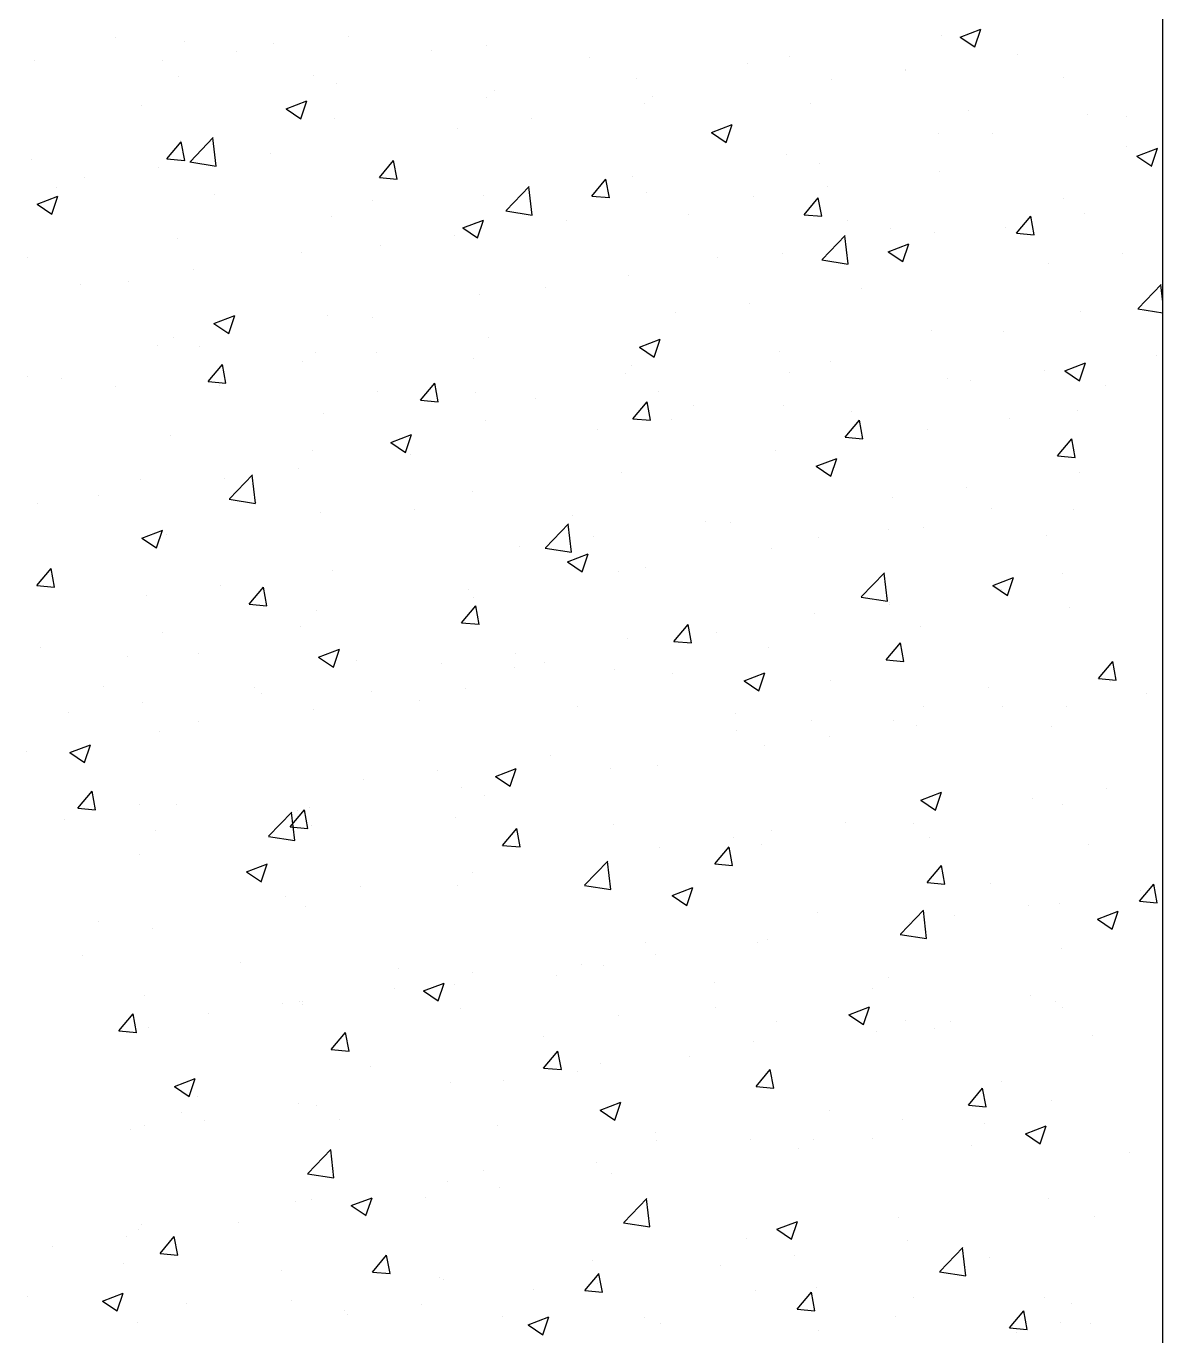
# Model space of a CAD drawing. Header units: millimetres. Extents: x 331487 to 517269, y 198509 to 399936.
# Drawn here: x 419961.8 to 420345.7, y 389348.7 to 389791.2 of the extents above; entities that cross this region are included whole.
import ezdxf

# ---------------------------------------------------------------- set-up
doc = ezdxf.new("R2010")
doc.units = ezdxf.units.MM
doc.header["$MEASUREMENT"] = 0
doc.layers.add('COLUMN', color=6, linetype='Continuous')

msp = doc.modelspace()

# ---------------------------------------------------------------- linework, layer by layer
at = {"layer": 'COLUMN'}
msp.add_line((420345.71, 381283.05), (420345.71, 399936.48), dxfattribs=at)
at = {"layer": 'COLUMN', "color": 2, "linetype": 'Continuous'}
for p, q in [((420271.11, 389788.11), (420271.11, 389788.11)), ((420277.28, 389787.54), (420284.29, 389790.23)), ((420282.25, 389784.19), (420284.28, 389790.23)), ((419992.03, 389787.55), (419992.03, 389787.55)), ((420015.25, 389785.92), (420015.25, 389785.92)), ((420045.41, 389785.3), (420045.41, 389785.3)), ((420070.75, 389787.77), (420070.75, 389787.77)), ((420117.21, 389784.57), (420117.21, 389784.57)), ((420277.28, 389787.54), (420282.26, 389784.19)), ((419964.74, 389779.52), (419964.74, 389779.52)), ((420007.85, 389779.49), (420007.85, 389779.49)), ((420032.88, 389782.78), (420032.88, 389782.78)), ((420098.79, 389783.04), (420098.79, 389783.04)), ((420152.18, 389780.79), (420152.18, 389780.79)), ((420219.76, 389781.07), (420219.76, 389781.07)), ((420296.57, 389781.52), (420296.57, 389781.52)), ((420205.56, 389778.53), (420205.56, 389778.53)), ((420258.7, 389776.54), (420258.7, 389776.54)), ((420258.94, 389776.28), (420258.94, 389776.28)), ((420013.11, 389774.12), (420013.11, 389774.12)), ((420058.89, 389774.56), (420058.89, 389774.56)), ((420066.5, 389771.87), (420066.5, 389771.87)), ((420167.82, 389773.57), (420167.82, 389773.57)), ((420233.66, 389773.24), (420233.66, 389773.24)), ((420312.32, 389774.02), (420312.32, 389774.02)), ((420049.55, 389763.3), (420056.55, 389765.99)), ((420054.52, 389759.94), (420056.55, 389765.99)), ((420117.31, 389767.17), (420117.31, 389767.17)), ((420119.88, 389769.61), (420119.88, 389769.61)), ((420173.26, 389767.35), (420173.26, 389767.35)), ((420000.58, 389764.55), (420000.58, 389764.55)), ((420049.55, 389763.3), (420054.52, 389759.95)), ((420170.51, 389764.93), (420170.51, 389764.93)), ((420226.64, 389765.1), (420226.64, 389765.1)), ((420280.03, 389762.84), (420280.03, 389762.84)), ((420065.97, 389760.13), (420065.97, 389760.13)), ((420132.64, 389759.94), (420132.64, 389759.94)), ((420193.26, 389755.29), (420200.26, 389757.98)), ((420198.23, 389751.94), (420200.26, 389757.98)), ((420320.4, 389761.23), (420320.4, 389761.23)), ((420333.41, 389760.59), (420333.41, 389760.59)), ((420014.03, 389752.63), (420014.03, 389752.63)), ((420017.18, 389745.44), (420024.96, 389753.56)), ((420025.98, 389743.97), (420024.87, 389753.47)), ((420107.6, 389756.64), (420107.6, 389756.64)), ((420193.26, 389755.29), (420198.24, 389751.94)), ((420269.89, 389754.82), (420269.89, 389754.82)), ((420288.04, 389754.93), (420288.04, 389754.93)), ((420009.35, 389746.35), (420014.18, 389752.1)), ((420015.33, 389745.82), (420014.17, 389752.09)), ((420044.45, 389748.33), (420044.45, 389748.33)), ((420333.42, 389750.4), (420333.42, 389750.4)), ((420336.97, 389747.28), (420343.98, 389749.97)), ((420341.94, 389743.93), (420343.97, 389749.97)), ((419963.52, 389746.23), (419963.52, 389746.23)), ((420009.35, 389746.35), (420015.33, 389745.83)), ((420017.09, 389745.35), (420025.98, 389743.97)), ((420081.08, 389740.08), (420085.9, 389745.82)), ((420087.05, 389739.55), (420085.9, 389745.82)), ((420218.55, 389747.78), (420218.55, 389747.78)), ((420229.72, 389744.92), (420229.72, 389744.92)), ((420336.97, 389747.28), (420341.95, 389743.93)), ((419981.54, 389740.05), (419981.54, 389740.05)), ((420006.57, 389743.34), (420006.57, 389743.34)), ((420081.08, 389740.08), (420087.06, 389739.56)), ((420152.81, 389733.8), (420157.63, 389739.55)), ((420158.78, 389733.27), (420157.62, 389739.54)), ((420166.61, 389740.29), (420166.61, 389740.29)), ((420270.26, 389742.08), (420270.26, 389742.08)), ((419972.13, 389736.72), (419972.13, 389736.72)), ((420123.9, 389728.89), (420131.69, 389737.01)), ((420132.7, 389727.42), (420131.6, 389736.91)), ((420171.4, 389734.91), (420171.4, 389734.91)), ((420232.39, 389737.09), (420232.39, 389737.09)), ((419965.53, 389731.05), (419972.53, 389733.74)), ((419965.53, 389731.05), (419970.5, 389727.69)), ((419970.5, 389727.69), (419972.52, 389733.73)), ((420025.52, 389734.47), (420025.52, 389734.47)), ((420078.9, 389732.21), (420078.9, 389732.21)), ((420116.1, 389733.88), (420116.1, 389733.88)), ((420152.81, 389733.8), (420158.78, 389733.28)), ((420207.36, 389733.8), (420207.36, 389733.8)), ((420224.53, 389727.53), (420229.35, 389733.27)), ((420230.51, 389727), (420229.35, 389733.27)), ((420312, 389732.98), (420312, 389732.98)), ((420064.75, 389726.84), (420064.75, 389726.84)), ((420123.81, 389728.8), (420132.7, 389727.42)), ((420132.28, 389729.96), (420132.28, 389729.96)), ((420185.66, 389727.7), (420185.66, 389727.7)), ((420224.53, 389727.53), (420230.51, 389727.01)), ((420296.26, 389721.25), (420301.08, 389727)), ((420302.23, 389720.72), (420301.08, 389726.99)), ((420319.18, 389727.94), (420319.18, 389727.94)), ((420109.24, 389723.04), (420116.24, 389725.73)), ((420109.24, 389723.04), (420114.21, 389719.68)), ((420113.08, 389724.9), (420113.08, 389724.9)), ((420114.21, 389719.68), (420116.24, 389725.73)), ((420144.2, 389725.48), (420144.2, 389725.48)), ((420239.05, 389725.44), (420239.05, 389725.44)), ((420253.68, 389722.97), (420253.68, 389722.97)), ((420268.67, 389721.53), (420268.67, 389721.53)), ((420292.43, 389723.19), (420292.43, 389723.19)), ((420012.81, 389719.34), (420012.81, 389719.34)), ((420081.3, 389717.2), (420081.3, 389717.2)), ((420106.33, 389720.5), (420106.33, 389720.5)), ((420230.62, 389712.34), (420238.41, 389720.46)), ((420239.43, 389710.87), (420238.32, 389720.36)), ((420252.95, 389715.03), (420259.95, 389717.72)), ((420257.92, 389711.67), (420259.95, 389717.72)), ((420296.26, 389721.25), (420302.24, 389720.73)), ((419962.3, 389712.94), (419962.3, 389712.94)), ((420054.77, 389714.89), (420054.77, 389714.89)), ((420195.36, 389712.96), (420195.36, 389712.96)), ((420217.33, 389714.49), (420217.33, 389714.49)), ((420252.95, 389715.03), (420257.93, 389711.67)), ((420332.15, 389714.25), (420332.15, 389714.25)), ((420018.14, 389708.89), (420018.14, 389708.89)), ((420230.53, 389712.24), (420239.43, 389710.86)), ((420307.11, 389710.95), (420307.11, 389710.95)), ((419980.27, 389703.9), (419980.27, 389703.9)), ((419996.45, 389704.88), (419996.45, 389704.88)), ((420165.39, 389707), (420165.39, 389707)), ((420337.35, 389695.79), (420345.14, 389703.9)), ((420345.71, 389698.12), (420345.05, 389703.81)), ((420114.88, 389700.59), (420114.88, 389700.59)), ((420137.05, 389702.95), (420137.05, 389702.95)), ((420243.96, 389702.64), (420243.96, 389702.64)), ((420206.08, 389697.65), (420206.08, 389697.65)), ((420337.26, 389695.69), (420345.71, 389694.38)), ((420025.22, 389690.79), (420032.22, 389693.47)), ((420025.22, 389690.79), (420030.19, 389687.43)), ((420030.19, 389687.43), (420032.21, 389693.47)), ((420063.54, 389693.55), (420063.54, 389693.55)), ((420078.73, 389692.94), (420078.73, 389692.94)), ((420181.05, 389694.36), (420181.05, 389694.36)), ((420317.97, 389694.65), (420317.97, 389694.65)), ((420267.46, 389688.25), (420267.46, 389688.25)), ((420291.87, 389687.97), (420291.87, 389687.97)), ((420006.04, 389683.37), (420006.04, 389683.37)), ((420011.6, 389686.06), (420011.6, 389686.06)), ((420020.41, 389682.92), (420020.41, 389682.92)), ((420117.9, 389686.04), (420117.9, 389686.04)), ((420168.93, 389682.78), (420175.93, 389685.46)), ((420168.93, 389682.78), (420173.9, 389679.42)), ((420173.9, 389679.42), (420175.93, 389685.46)), ((420054.99, 389677.76), (420054.99, 389677.76)), ((420059.43, 389681.11), (420059.43, 389681.11)), ((420080.02, 389681.06), (420080.02, 389681.06)), ((420112.81, 389678.86), (420112.81, 389678.86)), ((420216.11, 389681.2), (420216.11, 389681.2)), ((420233.56, 389677.96), (420233.56, 389677.96)), ((420312.64, 389674.77), (420319.64, 389677.46)), ((420317.61, 389671.41), (420319.64, 389677.45)), ((420343.71, 389679.79), (420343.71, 389679.79)), ((419962.09, 389672.91), (419962.09, 389672.91)), ((420023.23, 389671.13), (420028.05, 389676.88)), ((420029.2, 389670.6), (420028.05, 389676.87)), ((420164.18, 389673.71), (420164.18, 389673.71)), ((420166.19, 389676.6), (420166.19, 389676.6)), ((420219.57, 389674.35), (420219.57, 389674.35)), ((420305.84, 389674.81), (420305.84, 389674.81)), ((420312.64, 389674.77), (420317.62, 389671.41)), ((419973.75, 389672.19), (419973.75, 389672.19)), ((419991.83, 389669.45), (419991.83, 389669.45)), ((420023.23, 389671.13), (420029.21, 389670.61)), ((420027.13, 389669.93), (420027.13, 389669.93)), ((420094.96, 389664.86), (420099.78, 389670.6)), ((420100.93, 389664.33), (420099.77, 389670.6)), ((420272.95, 389672.09), (420272.95, 389672.09)), ((420280.81, 389671.51), (420280.81, 389671.51)), ((420326.34, 389669.83), (420326.34, 389669.83)), ((420080.51, 389667.68), (420080.51, 389667.68)), ((420094.96, 389664.86), (420100.93, 389664.34)), ((420113.66, 389667.3), (420113.66, 389667.3)), ((420133.89, 389665.42), (420133.89, 389665.42)), ((420166.68, 389658.58), (420171.5, 389664.33)), ((420172.66, 389658.05), (420171.5, 389664.32)), ((420175.24, 389667.95), (420175.24, 389667.95)), ((420062.32, 389660.26), (420062.32, 389660.26)), ((420187.27, 389663.17), (420187.27, 389663.17)), ((420217.65, 389663.2), (420217.65, 389663.2)), ((420240.66, 389660.91), (420240.66, 389660.91)), ((420316.75, 389661.36), (420316.75, 389661.36)), ((420116.92, 389657.94), (420116.92, 389657.94)), ((420166.68, 389658.58), (420172.66, 389658.06)), ((420179.78, 389658.21), (420179.78, 389658.21)), ((420238.41, 389652.31), (420243.23, 389658.05)), ((420244.38, 389651.78), (420243.22, 389658.05)), ((420294.04, 389658.66), (420294.04, 389658.66)), ((420010.38, 389652.77), (420010.38, 389652.77)), ((420084.91, 389650.52), (420091.91, 389653.21)), ((420089.88, 389647.17), (420091.9, 389653.21)), ((420154.74, 389654.92), (420154.74, 389654.92)), ((420238.41, 389652.31), (420244.38, 389651.79)), ((420266.24, 389654.96), (420266.24, 389654.96)), ((420310.13, 389646.03), (420314.95, 389651.78)), ((420316.11, 389645.5), (420314.95, 389651.77)), ((420058.6, 389647.93), (420058.6, 389647.93)), ((420084.91, 389650.52), (420089.88, 389647.17)), ((420091.59, 389646.6), (420091.59, 389646.6)), ((420214.9, 389647.91), (420214.9, 389647.91)), ((420228.62, 389642.51), (420235.62, 389645.2)), ((420228.62, 389642.51), (420233.59, 389639.16)), ((420233.59, 389639.16), (420235.62, 389645.2)), ((420310.13, 389646.03), (420316.11, 389645.51)), ((420000.28, 389637.92), (420000.28, 389637.92)), ((420028.68, 389638.32), (420028.68, 389638.32)), ((420030.43, 389631.48), (420038.22, 389639.6)), ((420039.24, 389630.01), (420038.13, 389639.5)), ((420053.72, 389641.62), (420053.72, 389641.62)), ((420162.96, 389640.42), (420162.96, 389640.42)), ((420317.41, 389640.35), (420317.41, 389640.35)), ((420112.45, 389634.02), (420112.45, 389634.02)), ((420279.53, 389635.37), (420279.53, 389635.37)), ((419965.53, 389630.01), (419965.53, 389630.01)), ((419986.15, 389632.54), (419986.15, 389632.54)), ((420030.34, 389631.38), (420039.24, 389630)), ((420039.53, 389630.28), (420039.53, 389630.28)), ((420254.5, 389632.07), (420254.5, 389632.07)), ((420061.1, 389626.97), (420061.1, 389626.97)), ((420092.91, 389628.03), (420092.91, 389628.03)), ((420146.29, 389625.77), (420146.29, 389625.77)), ((420287.75, 389628.3), (420287.75, 389628.3)), ((420315.54, 389628.07), (420315.54, 389628.07)), ((420000.89, 389618.27), (420007.89, 389620.96)), ((420005.85, 389614.91), (420007.88, 389620.96)), ((420137.16, 389614.93), (420144.95, 389623.04)), ((420145.96, 389613.45), (420144.85, 389622.95)), ((420191.34, 389623.76), (420191.34, 389623.76)), ((420199.68, 389623.51), (420199.68, 389623.51)), ((420253.06, 389621.26), (420253.06, 389621.26)), ((420265.03, 389621.67), (420265.03, 389621.67)), ((420000.89, 389618.27), (420005.86, 389614.92)), ((420009.17, 389619.48), (420009.17, 389619.48)), ((420128.44, 389615.48), (420128.44, 389615.48)), ((420153.47, 389618.77), (420153.47, 389618.77)), ((420229.43, 389618.29), (420229.43, 389618.29)), ((420306.44, 389619), (420306.44, 389619)), ((420137.07, 389614.83), (420145.96, 389613.45)), ((420144.6, 389610.26), (420151.6, 389612.95)), ((420149.57, 389606.91), (420151.6, 389612.95)), ((420213.68, 389614.63), (420213.68, 389614.63)), ((419965.38, 389602.19), (419970.2, 389607.94)), ((419971.35, 389601.66), (419970.2, 389607.93)), ((420065.28, 389607.16), (420065.28, 389607.16)), ((420144.6, 389610.26), (420149.57, 389606.91)), ((420161.74, 389607.13), (420161.74, 389607.13)), ((420171.11, 389608.28), (420171.11, 389608.28)), ((420243.88, 389598.37), (420251.67, 389606.49)), ((419965.38, 389602.19), (419971.36, 389601.67)), ((420027.41, 389602.17), (420027.41, 389602.17)), ((420252.68, 389596.9), (420251.58, 389606.4)), ((420288.31, 389602.25), (420295.31, 389604.94)), ((420288.31, 389602.25), (420293.29, 389598.9)), ((420293.28, 389598.9), (420295.31, 389604.94)), ((420311.71, 389606.35), (420311.71, 389606.35)), ((420002.37, 389598.88), (420002.37, 389598.88)), ((420037.1, 389595.92), (420041.93, 389601.66)), ((420043.08, 389595.38), (420041.92, 389601.65)), ((420111.23, 389600.73), (420111.23, 389600.73)), ((420112.79, 389598.27), (420112.79, 389598.27)), ((420243.79, 389598.28), (420252.68, 389596.9)), ((420291.1, 389600.91), (420291.1, 389600.91)), ((420037.1, 389595.92), (420043.08, 389595.39)), ((420059.89, 389593.69), (420059.89, 389593.69)), ((420108.83, 389589.64), (420113.65, 389595.39)), ((420114.8, 389589.11), (420113.65, 389595.38)), ((420253.23, 389595.93), (420253.23, 389595.93)), ((420253.39, 389596.34), (420253.39, 389596.34)), ((420314.32, 389594.78), (420314.32, 389594.78)), ((420108.83, 389589.64), (420114.81, 389589.12)), ((420180.56, 389583.36), (420185.38, 389589.11)), ((420186.53, 389582.83), (420185.37, 389589.1)), ((420228.19, 389592.63), (420228.19, 389592.63)), ((420007.95, 389586.19), (420007.95, 389586.19)), ((420054.47, 389588.26), (420054.47, 389588.26)), ((420195.07, 389586.33), (420195.07, 389586.33)), ((420263.81, 389588.38), (420263.81, 389588.38)), ((419966.67, 389581.44), (419966.67, 389581.44)), ((420060.58, 389578.01), (420067.58, 389580.7)), ((420065.55, 389574.65), (420067.57, 389580.69)), ((420165.04, 389584.32), (420165.04, 389584.32)), ((420180.56, 389583.36), (420186.53, 389582.84)), ((420212.47, 389581.34), (420212.47, 389581.34)), ((420252.28, 389577.09), (420257.1, 389582.83)), ((420258.26, 389576.56), (420257.1, 389582.83)), ((419996.15, 389578.25), (419996.15, 389578.25)), ((420020.06, 389579.18), (420020.06, 389579.18)), ((420060.58, 389578.01), (420065.55, 389574.65)), ((420073.44, 389576.93), (420073.44, 389576.93)), ((420102.13, 389576.03), (420102.13, 389576.03)), ((420127.16, 389579.33), (420127.16, 389579.33)), ((420136.75, 389576.32), (420136.75, 389576.32)), ((420252.28, 389577.09), (420258.26, 389576.57)), ((420324.01, 389570.81), (420328.83, 389576.56)), ((420329.98, 389570.28), (420328.83, 389576.55)), ((420126.82, 389574.67), (420126.82, 389574.67)), ((420160.53, 389573.84), (420160.53, 389573.84)), ((420180.2, 389572.41), (420180.2, 389572.41)), ((420204.29, 389570), (420211.29, 389572.69)), ((420209.26, 389566.64), (420211.29, 389572.69)), ((419987.76, 389568), (419987.76, 389568)), ((420038.97, 389567.72), (420038.97, 389567.72)), ((420110.02, 389567.44), (420110.02, 389567.44)), ((420204.29, 389570), (420209.26, 389566.64)), ((420233.59, 389570.16), (420233.59, 389570.16)), ((420286.97, 389567.9), (420286.97, 389567.9)), ((420324.01, 389570.81), (420329.99, 389570.29)), ((420327.95, 389569.79), (420327.95, 389569.79)), ((420001.1, 389562.73), (420001.1, 389562.73)), ((420041.14, 389565.75), (420041.14, 389565.75)), ((420078.43, 389566.31), (420078.43, 389566.31)), ((420094.52, 389563.49), (420094.52, 389563.49)), ((420340.35, 389565.65), (420340.35, 389565.65)), ((419976.07, 389559.44), (419976.07, 389559.44)), ((420058.67, 389560.4), (420058.67, 389560.4)), ((420147.91, 389561.24), (420147.91, 389561.24)), ((420201.29, 389558.98), (420201.29, 389558.98)), ((420264.79, 389561.47), (420264.79, 389561.47)), ((420291.58, 389561.34), (420291.58, 389561.34)), ((420313.1, 389561.49), (420313.1, 389561.49)), ((420020.11, 389556.3), (420020.11, 389556.3)), ((420226.92, 389556.48), (420226.92, 389556.48)), ((420254.67, 389556.73), (420254.67, 389556.73)), ((420262.59, 389555.09), (420262.59, 389555.09)), ((420308.05, 389554.47), (420308.05, 389554.47)), ((420006.73, 389552.9), (420006.73, 389552.9)), ((420201.88, 389553.19), (420201.88, 389553.19)), ((420233.26, 389551.33), (420233.26, 389551.33)), ((419961.79, 389546.29), (419961.79, 389546.29)), ((419976.55, 389545.76), (419983.56, 389548.44)), ((419976.55, 389545.76), (419981.53, 389542.4)), ((419981.52, 389542.4), (419983.55, 389548.44)), ((420138.73, 389544.87), (420138.73, 389544.87)), ((420211.25, 389548.05), (420211.25, 389548.05)), ((420120.27, 389537.75), (420127.27, 389540.43)), ((420125.24, 389534.39), (420127.26, 389540.43)), ((420159.31, 389540.55), (420159.31, 389540.55)), ((420174.94, 389541.32), (420174.94, 389541.32)), ((420075.82, 389536.59), (420075.82, 389536.59)), ((420100.86, 389539.89), (420100.86, 389539.89)), ((420120.27, 389537.75), (420125.24, 389534.39)), ((419979.25, 389526.97), (419984.07, 389532.72)), ((419985.23, 389526.44), (419984.07, 389532.71)), ((420108.8, 389534.15), (420108.8, 389534.15)), ((420116.62, 389531.31), (420116.62, 389531.31)), ((420263.98, 389529.74), (420270.98, 389532.43)), ((420268.95, 389526.38), (420270.98, 389532.42)), ((420326.67, 389533.64), (420326.67, 389533.64)), ((419979.25, 389526.97), (419985.23, 389526.45)), ((420000.16, 389528.35), (420000.16, 389528.35)), ((420012.67, 389528.28), (420012.67, 389528.28)), ((420057.46, 389527.11), (420057.46, 389527.11)), ((420263.98, 389529.74), (420268.95, 389526.38)), ((420301.64, 389530.34), (420301.64, 389530.34)), ((420311.89, 389528.2), (420311.89, 389528.2)), ((419974.79, 389523.29), (419974.79, 389523.29)), ((420043.69, 389517.51), (420051.48, 389525.63)), ((420050.98, 389520.7), (420055.8, 389526.44)), ((420052.49, 389516.04), (420051.39, 389525.54)), ((420053.54, 389526.09), (420053.54, 389526.09)), ((420056.95, 389520.17), (420055.8, 389526.43)), ((420106.93, 389523.84), (420106.93, 389523.84)), ((420005.52, 389519.61), (420005.52, 389519.61)), ((420050.98, 389520.7), (420056.96, 389520.17)), ((420058.3, 389521.3), (420058.3, 389521.3)), ((420122.71, 389514.42), (420127.53, 389520.17)), ((420128.68, 389513.89), (420127.52, 389520.16)), ((420160.31, 389521.58), (420160.31, 389521.58)), ((420213.69, 389519.33), (420213.69, 389519.33)), ((420238.49, 389522.03), (420238.49, 389522.03)), ((420261.38, 389521.8), (420261.38, 389521.8)), ((420043.6, 389517.42), (420052.49, 389516.04)), ((420122.71, 389514.42), (420128.68, 389513.9)), ((420175.58, 389513.75), (420175.58, 389513.75)), ((420194.43, 389508.15), (420199.25, 389513.89)), ((420200.41, 389507.61), (420199.25, 389513.88)), ((420200.61, 389517.04), (420200.61, 389517.04)), ((420210.03, 389514.76), (420210.03, 389514.76)), ((420267.07, 389517.07), (420267.07, 389517.07)), ((420320.46, 389514.82), (420320.46, 389514.82)), ((419999.99, 389511.29), (419999.99, 389511.29)), ((420036.24, 389505.49), (420043.25, 389508.18)), ((420036.24, 389505.49), (420041.22, 389502.14)), ((420041.21, 389502.14), (420043.24, 389508.18)), ((420112.42, 389505.43), (420112.42, 389505.43)), ((420150.42, 389500.96), (420158.2, 389509.08)), ((420158.1, 389507.26), (420158.1, 389507.26)), ((420159.22, 389499.49), (420158.11, 389508.99)), ((420194.43, 389508.15), (420200.41, 389507.62)), ((420266.16, 389501.87), (420270.98, 389507.62)), ((420272.13, 389501.34), (420270.98, 389507.61)), ((420074.55, 389500.45), (420074.55, 389500.45)), ((420107.58, 389500.86), (420107.58, 389500.86)), ((420150.33, 389500.87), (420159.22, 389499.49)), ((420266.16, 389501.87), (420272.13, 389501.35)), ((420287.45, 389501.68), (420287.45, 389501.68)), ((420337.88, 389495.6), (420342.7, 389501.34)), ((420343.86, 389495.06), (420342.7, 389501.33)), ((420049.52, 389497.15), (420049.52, 389497.15)), ((420179.96, 389497.48), (420186.96, 389500.17)), ((420179.96, 389497.48), (420184.93, 389494.13)), ((420184.93, 389494.13), (420186.95, 389500.17)), ((420338.24, 389499.19), (420338.24, 389499.19)), ((420056.24, 389493.82), (420056.24, 389493.82)), ((420229.13, 389491.67), (420229.13, 389491.67)), ((420257.14, 389484.41), (420264.93, 389492.53)), ((420265.94, 389482.94), (420264.84, 389492.44)), ((420300.37, 389494.2), (420300.37, 389494.2)), ((420310.67, 389494.91), (420310.67, 389494.91)), ((420323.67, 389489.48), (420330.67, 389492.16)), ((420328.64, 389486.12), (420330.67, 389492.16)), ((420337.88, 389495.6), (420343.86, 389495.07)), ((419986.36, 389488.84), (419986.36, 389488.84)), ((420260.16, 389488.51), (420260.16, 389488.51)), ((420275.33, 389490.9), (420275.33, 389490.9)), ((420323.67, 389489.48), (420328.64, 389486.12)), ((420004.3, 389486.32), (420004.3, 389486.32)), ((420212.18, 389482.59), (420212.18, 389482.59)), ((420257.05, 389484.32), (420265.94, 389482.94)), ((420170.81, 389481.65), (420170.81, 389481.65)), ((420208.82, 389481.47), (420208.82, 389481.47)), ((420311.41, 389479.72), (420311.41, 389479.72)), ((419980.69, 389477.25), (419980.69, 389477.25)), ((420034.07, 389475), (420034.07, 389475)), ((420149.27, 389474.31), (420149.27, 389474.31)), ((420156.88, 389473.97), (420156.88, 389473.97)), ((420174.31, 389477.6), (420174.31, 389477.6)), ((420087.45, 389472.74), (420087.45, 389472.74)), ((420112.49, 389471.64), (420112.49, 389471.64)), ((420140.83, 389470.48), (420140.83, 389470.48)), ((420253.09, 389469.71), (420253.09, 389469.71)), ((420086.12, 389465.99), (420086.12, 389465.99)), ((420095.94, 389465.23), (420102.94, 389467.92)), ((420095.94, 389465.23), (420100.91, 389461.88)), ((420100.9, 389461.88), (420102.93, 389467.92)), ((420106.37, 389467.57), (420106.37, 389467.57)), ((420194.22, 389468.23), (420194.22, 389468.23)), ((420247.6, 389465.97), (420247.6, 389465.97)), ((420001.77, 389463.82), (420001.77, 389463.82)), ((420048.24, 389461.01), (420048.24, 389461.01)), ((420054.18, 389461.63), (420054.18, 389461.63)), ((420055.02, 389460.53), (420055.02, 389460.53)), ((420055.16, 389461.56), (420055.16, 389461.56)), ((420300.98, 389463.72), (420300.98, 389463.72)), ((420309.46, 389461.62), (420309.46, 389461.62)), ((419993.13, 389451.75), (419997.95, 389457.5)), ((419999.1, 389451.22), (419997.95, 389457.49)), ((420023.21, 389457.71), (420023.21, 389457.71)), ((420108.54, 389459.31), (420108.54, 389459.31)), ((420161.92, 389457.05), (420161.92, 389457.05)), ((420194.77, 389459.7), (420194.77, 389459.7)), ((420239.65, 389457.22), (420246.65, 389459.91)), ((420239.65, 389457.22), (420244.62, 389453.87)), ((420244.62, 389453.87), (420246.64, 389459.91)), ((420311.93, 389459.74), (420311.93, 389459.74)), ((419993.13, 389451.75), (419999.11, 389451.23)), ((419995.86, 389451.62), (419995.86, 389451.62)), ((420003.09, 389453.03), (420003.09, 389453.03)), ((420215.3, 389454.8), (420215.3, 389454.8)), ((420258.95, 389455.22), (420258.95, 389455.22)), ((420268.68, 389452.54), (420268.68, 389452.54)), ((420274.06, 389454.76), (420274.06, 389454.76)), ((420064.85, 389445.48), (420069.68, 389451.22)), ((420070.83, 389444.95), (420069.67, 389451.21)), ((420136.46, 389449.69), (420136.46, 389449.69)), ((420207.6, 389448.18), (420207.6, 389448.18)), ((420249.03, 389451.46), (420249.03, 389451.46)), ((420322.07, 389450.29), (420322.07, 389450.29)), ((420064.85, 389445.48), (420070.83, 389444.95)), ((420136.58, 389439.2), (420141.4, 389444.95)), ((420142.55, 389438.67), (420141.4, 389444.94)), ((420185.87, 389443.15), (420185.87, 389443.15)), ((420078.14, 389439.68), (420078.14, 389439.68)), ((420136.58, 389439.2), (420142.56, 389438.68)), ((420155.66, 389440.68), (420155.66, 389440.68)), ((420208.31, 389432.93), (420213.13, 389438.67)), ((420214.28, 389432.4), (420213.12, 389438.66)), ((420011.91, 389432.98), (420018.91, 389435.67)), ((420016.88, 389429.62), (420018.91, 389435.66)), ((420105.15, 389434.28), (420105.15, 389434.28)), ((420122.96, 389434.87), (420122.96, 389434.87)), ((420148, 389438.16), (420148, 389438.16)), ((420291.28, 389434.71), (420291.28, 389434.71)), ((420011.91, 389432.98), (420016.89, 389429.62)), ((420019.82, 389429.67), (420019.82, 389429.67)), ((420208.31, 389432.93), (420214.28, 389432.4)), ((420280.03, 389426.65), (420284.85, 389432.4)), ((420286.01, 389426.12), (420284.85, 389432.39)), ((420053.81, 389427.24), (420053.81, 389427.24)), ((420059.81, 389426.55), (420059.81, 389426.55)), ((420155.63, 389424.97), (420162.63, 389427.66)), ((420160.6, 389421.61), (420162.62, 389427.66)), ((420280.03, 389426.65), (420286.01, 389426.13)), ((420308.24, 389428.33), (420308.24, 389428.33)), ((420014.18, 389424.16), (420014.18, 389424.16)), ((420021.94, 389421.57), (420021.94, 389421.57)), ((420067.56, 389421.91), (420067.56, 389421.91)), ((420155.63, 389424.97), (420160.6, 389421.61)), ((420232.97, 389424.7), (420232.97, 389424.7)), ((420257.73, 389421.93), (420257.73, 389421.93)), ((419996.9, 389418.27), (419996.9, 389418.27)), ((420001.87, 389419.74), (420001.87, 389419.74)), ((420120.94, 389419.65), (420120.94, 389419.65)), ((420174.32, 389417.4), (420174.32, 389417.4)), ((420285.63, 389420.3), (420285.63, 389420.3)), ((420299.34, 389416.96), (420306.34, 389419.65)), ((420299.34, 389416.96), (420304.31, 389413.61)), ((420304.31, 389413.6), (420306.34, 389419.65)), ((420174.65, 389414.69), (420174.65, 389414.69)), ((420206.39, 389414.89), (420206.39, 389414.89)), ((420222.72, 389412.02), (420222.72, 389412.02)), ((420227.7, 389415.14), (420227.7, 389415.14)), ((420247.75, 389415.32), (420247.75, 389415.32)), ((420281.09, 389412.89), (420281.09, 389412.89)), ((420056.95, 389403.55), (420064.74, 389411.67)), ((420065.75, 389402.08), (420064.65, 389411.58)), ((420154.45, 389407.39), (420154.45, 389407.39)), ((420334.47, 389410.63), (420334.47, 389410.63)), ((420056.86, 389403.46), (420065.75, 389402.08)), ((420116.33, 389404.68), (420116.33, 389404.68)), ((420159.56, 389403.71), (420159.56, 389403.71)), ((420103.94, 389400.99), (420103.94, 389400.99)), ((420121.69, 389398.72), (420121.69, 389398.72)), ((420058.01, 389394.67), (420058.01, 389394.67)), ((420071.6, 389392.72), (420078.61, 389395.4)), ((420076.57, 389389.36), (420078.6, 389395.4)), ((420096.66, 389395.42), (420096.66, 389395.42)), ((420163.67, 389387), (420171.46, 389395.12)), ((420172.48, 389385.53), (420171.37, 389395.02)), ((420307.02, 389395.04), (420307.02, 389395.04)), ((420052.59, 389393.95), (420052.59, 389393.95)), ((420071.6, 389392.72), (420076.58, 389389.36)), ((420000.65, 389386.45), (420000.65, 389386.45)), ((420033.5, 389387.11), (420033.5, 389387.11)), ((420163.58, 389386.9), (420172.48, 389385.52)), ((420215.32, 389384.71), (420222.32, 389387.4)), ((420220.29, 389381.35), (420222.31, 389387.39)), ((420256.51, 389388.64), (420256.51, 389388.64)), ((420322.47, 389389.18), (420322.47, 389389.18)), ((419995.63, 389382.12), (419995.63, 389382.12)), ((419999.69, 389384.66), (419999.69, 389384.66)), ((420007, 389376.53), (420011.82, 389382.28)), ((420012.98, 389376), (420011.82, 389382.27)), ((420205.17, 389381.6), (420205.17, 389381.6)), ((420215.32, 389384.71), (420220.29, 389381.35)), ((420259.32, 389380.86), (420259.32, 389380.86)), ((420345.47, 389385.06), (420345.47, 389385.06)), ((419970.59, 389378.83), (419970.59, 389378.83)), ((420007, 389376.53), (420012.98, 389376.01)), ((420270.4, 389370.45), (420278.19, 389378.56)), ((420279.2, 389368.97), (420278.09, 389378.47)), ((419994.7, 389373.06), (419994.7, 389373.06)), ((420078.73, 389370.26), (420083.55, 389376)), ((420084.7, 389369.73), (420083.55, 389376)), ((420153.23, 389374.1), (420153.23, 389374.1)), ((420196.41, 389372.58), (420196.41, 389372.58)), ((420221.45, 389375.88), (420221.45, 389375.88)), ((420287.16, 389375.05), (420287.16, 389375.05)), ((420048.08, 389370.81), (420048.08, 389370.81)), ((420078.73, 389370.26), (420084.71, 389369.73)), ((420101.47, 389368.55), (420101.47, 389368.55)), ((420102.72, 389367.7), (420102.72, 389367.7)), ((420150.46, 389363.98), (420155.28, 389369.73)), ((420156.43, 389363.45), (420155.27, 389369.72)), ((420270.31, 389370.35), (420279.2, 389368.97)), ((419987.58, 389360.46), (419994.58, 389363.15)), ((419992.55, 389357.11), (419994.58, 389363.15)), ((420133.26, 389364.27), (420133.26, 389364.27)), ((420150.46, 389363.98), (420156.43, 389363.46)), ((420154.85, 389366.3), (420154.85, 389366.3)), ((420208.23, 389364.04), (420208.23, 389364.04)), ((420222.18, 389357.71), (420227, 389363.45)), ((420228.16, 389357.18), (420227, 389363.44)), ((420228.84, 389365.04), (420228.84, 389365.04)), ((419962.4, 389361.89), (419962.4, 389361.89)), ((419987.58, 389360.46), (419992.56, 389357.11)), ((420015.79, 389359.63), (420015.79, 389359.63)), ((420051.38, 389360.66), (420051.38, 389360.66)), ((420095.38, 389359.28), (420095.38, 389359.28)), ((420261.61, 389361.79), (420261.61, 389361.79)), ((420305.81, 389361.75), (420305.81, 389361.75)), ((420315, 389359.53), (420315, 389359.53)), ((420069.17, 389357.38), (420069.17, 389357.38)), ((420070.35, 389355.98), (420070.35, 389355.98)), ((420122.55, 389355.12), (420122.55, 389355.12)), ((420131.29, 389352.45), (420138.3, 389355.14)), ((420136.26, 389349.1), (420138.29, 389355.14)), ((420170.52, 389355.03), (420170.52, 389355.03)), ((420222.18, 389357.71), (420228.16, 389357.18)), ((420255.3, 389355.35), (420255.3, 389355.35)), ((420293.91, 389351.43), (420298.73, 389357.18)), ((420299.88, 389350.9), (420298.73, 389357.17)), ((419999.44, 389353.16), (419999.44, 389353.16)), ((420131.29, 389352.45), (420136.27, 389349.1)), ((420175.93, 389352.87), (420175.93, 389352.87)), ((420229.32, 389350.61), (420229.32, 389350.61)), ((420293.91, 389351.43), (420299.89, 389350.91)), ((420311.12, 389353.09), (420311.12, 389353.09)), ((420321.2, 389353.03), (420321.2, 389353.03)), ((420296.17, 389349.73), (420296.17, 389349.73))]:
    msp.add_line(p, q, dxfattribs=at)

doc.saveas('drawing.dxf')
